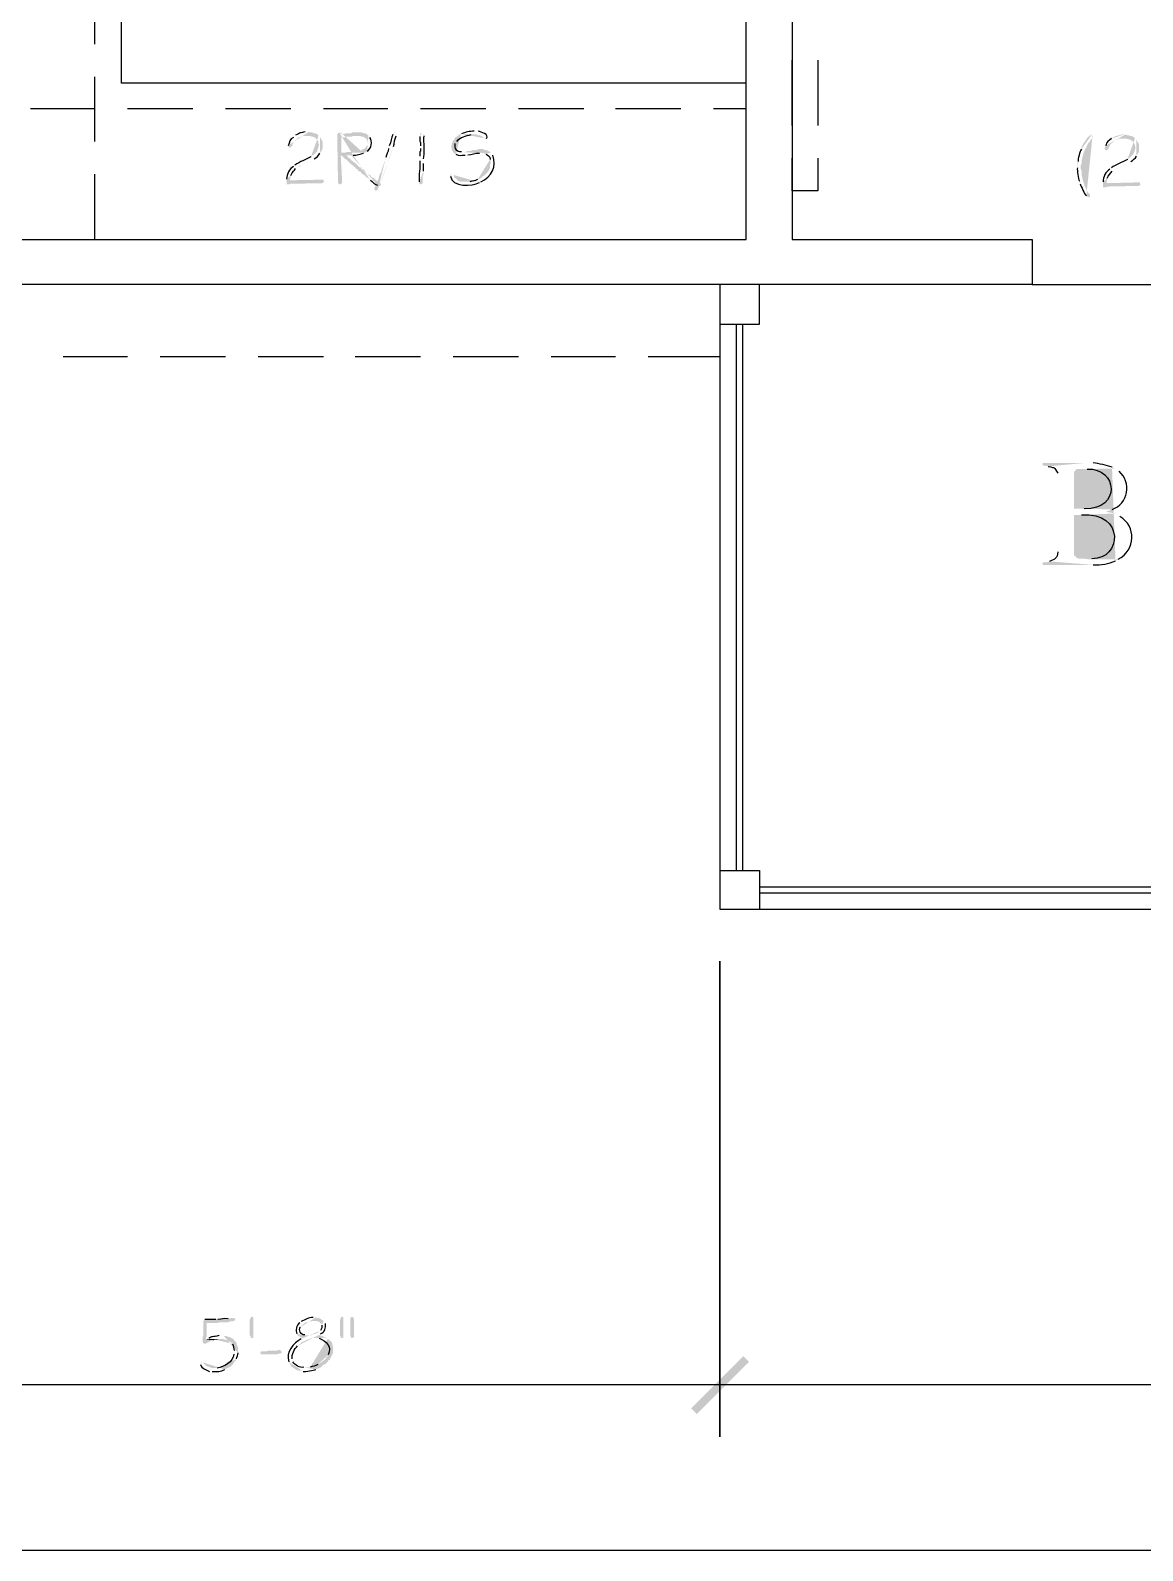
# Model space of a CAD drawing. Header units: inches. Extents: x -167 to 6071, y -6287 to -2731.
# Drawn here: x 1401.9 to 1487.4, y -6149.3 to -6032.5 of the extents above; entities that cross this region are included whole.
import ezdxf

# ---------------------------------------------------------------- set-up
doc = ezdxf.new("R2010")
doc.units = ezdxf.units.IN
doc.header["$LTSCALE"] = 96
doc.header["$MEASUREMENT"] = 0
doc.layers.add('PDF_Geometry', color=7, linetype='Continuous', true_color=0x4a4a4a)
doc.layers.add('PDF_Solid Fills', color=7, linetype='Continuous')

msp = doc.modelspace()

# ---------------------------------------------------------------- hatches: boundary and pattern name
at = {"layer": 'PDF_Solid Fills', "transparency": 33554559}
h = msp.add_hatch(color=256, dxfattribs=at)
h.paths.add_polyline_path([(1424.06, -6040.63), (1423.21, -6040.63), (1423.42, -6040.63), (1423.53, -6040.68), (1423.64, -6040.68), (1423.74, -6040.74), (1423.85, -6040.79), (1423.85, -6040.84), (1423.96, -6040.9), (1424.01, -6041), (1424.06, -6041.11), (1424.06, -6041.22), (1424.12, -6041.32), (1424.06, -6041.43), (1424.06, -6041.54), (1424.01, -6041.64), (1423.96, -6041.75), (1423.96, -6041.8), (1423.85, -6041.91), (1423.8, -6041.96), (1423.69, -6042.07), (1423.58, -6042.12), (1423.58, -6042.18), (1423.48, -6042.23)], flags=0)
h.paths.add_polyline_path([(1422.25, -6042.87), (1422.2, -6042.87), (1422.14, -6042.98)], flags=0)
h.paths.add_polyline_path([(1421.61, -6043.94), (1421.61, -6044.04), (1421.88, -6044.04), (1421.88, -6043.94), (1421.93, -6043.78), (1421.93, -6043.67)], flags=0)
h.paths.add_polyline_path([(1422.3, -6043.14), (1422.41, -6043.08), (1422.52, -6043.03), (1422.62, -6042.92), (1422.73, -6042.92), (1422.84, -6042.87), (1422.94, -6042.82), (1423, -6042.76), (1423.16, -6042.71), (1423.26, -6042.66), (1423.42, -6042.55), (1423.53, -6042.5), (1423.64, -6042.44), (1423.74, -6042.39)], flags=0)
h.paths.add_polyline_path([(1424.17, -6041.96), (1424.22, -6041.86), (1424.28, -6041.8), (1424.33, -6041.7), (1424.38, -6041.59), (1424.38, -6041.11), (1424.33, -6040.95), (1424.28, -6040.9), (1424.22, -6040.79), (1424.17, -6040.68)], flags=0)
h = msp.add_hatch(color=256, dxfattribs=at)
h.paths.add_polyline_path([(1423.21, -6040.31), (1423.05, -6040.31)], flags=0)
h.paths.add_polyline_path([(1422.3, -6040.58), (1422.25, -6040.63), (1422.14, -6040.74)], flags=0)
h.paths.add_polyline_path([(1421.72, -6041.38), (1421.77, -6041.48), (1421.88, -6041.54), (1421.93, -6041.48), (1422.04, -6041.38), (1422.04, -6041.32), (1422.09, -6041.22), (1422.14, -6041.16), (1422.14, -6041.11), (1422.2, -6041.06), (1422.3, -6040.95), (1422.41, -6040.9), (1422.46, -6040.79), (1422.57, -6040.74), (1422.62, -6040.74), (1422.84, -6040.63), (1424.06, -6040.63), (1424.01, -6040.52), (1423.9, -6040.47), (1423.8, -6040.42), (1423.69, -6040.42), (1423.58, -6040.36), (1423.48, -6040.36), (1423.32, -6040.31)], flags=0)
h = msp.add_hatch(color=256, dxfattribs=at)
h.paths.add_polyline_path([(1425.66, -6040.36), (1425.56, -6040.42), (1425.5, -6040.52), (1425.56, -6044.15), (1425.56, -6044.2), (1425.61, -6044.31), (1425.72, -6044.36), (1425.82, -6044.31), (1425.88, -6044.2), (1425.88, -6044.15), (1425.77, -6042.12), (1426.73, -6042.12)], flags=0)
h.paths.add_polyline_path([(1427.53, -6041.96), (1427.58, -6041.91), (1425.82, -6041.91), (1425.82, -6040.74), (1426.09, -6040.74), (1426.25, -6040.68), (1426.62, -6040.68), (1426.73, -6040.63), (1427.1, -6040.63), (1427.9, -6040.58), (1427.8, -6040.52), (1425.77, -6040.47), (1425.77, -6040.36)], flags=0)
for points in [[(1427.1, -6040.36), (1426.68, -6040.36), (1426.57, -6040.42), (1426.2, -6040.42), (1426.04, -6040.47), (1425.77, -6040.47), (1427.8, -6040.52), (1427.74, -6040.47), (1427.64, -6040.42), (1427.53, -6040.42), (1427.37, -6040.36), (1427.26, -6040.36)], [(1436.54, -6041.64), (1436.38, -6041.64), (1436.22, -6041.7), (1435.96, -6041.7), (1435.85, -6041.75), (1435.74, -6041.75), (1435.64, -6041.8), (1435.48, -6041.8), (1435.37, -6041.86), (1435.05, -6041.86), (1437.24, -6041.86), (1437.13, -6041.8), (1437.02, -6041.75), (1436.92, -6041.7), (1436.81, -6041.7), (1436.7, -6041.64)], [(1424.33, -6043.99), (1421.88, -6044.04), (1421.61, -6044.04), (1421.61, -6044.36), (1421.82, -6044.36), (1421.88, -6044.31), (1424.28, -6044.26), (1424.33, -6044.26), (1424.44, -6044.2), (1424.49, -6044.15), (1424.44, -6044.04), (1424.44, -6043.99)], [(1487.05, -6044.2), (1484.6, -6044.26), (1484.33, -6044.26), (1484.33, -6044.58), (1484.54, -6044.58), (1484.6, -6044.52), (1487, -6044.47), (1487.05, -6044.47), (1487.16, -6044.42), (1487.21, -6044.36), (1487.16, -6044.26), (1487.16, -6044.2)]]:
    msp.add_hatch(color=256, dxfattribs=at).paths.add_polyline_path(points)
h = msp.add_hatch(color=256, dxfattribs=at)
h.paths.add_polyline_path([(1427.9, -6040.58), (1427.1, -6040.63), (1427.21, -6040.63), (1427.37, -6040.68), (1427.48, -6040.68), (1427.58, -6040.74), (1427.64, -6040.79), (1427.74, -6040.84), (1427.85, -6041.06), (1427.85, -6041.27), (1427.8, -6041.38), (1427.74, -6041.43), (1427.69, -6041.54), (1427.64, -6041.59), (1427.53, -6041.64), (1427.37, -6041.7), (1427.37, -6041.75), (1427.21, -6041.75), (1427.1, -6041.8), (1426.89, -6041.8), (1426.78, -6041.86), (1426.25, -6041.86), (1426.14, -6041.91), (1425.82, -6041.91), (1427.69, -6041.91), (1427.69, -6041.86), (1427.8, -6041.8)], flags=0)
h.paths.add_polyline_path([(1428.01, -6040.74), (1427.96, -6040.63)], flags=0)
h = msp.add_hatch(color=256, dxfattribs=at)
h.paths.add_polyline_path([(1429.93, -6040.36), (1429.88, -6040.36), (1429.82, -6040.42), (1429.77, -6040.52)], flags=0)
h.paths.add_polyline_path([(1429.5, -6041.38), (1429.5, -6041.48), (1429.45, -6041.59)], flags=0)
h.paths.add_polyline_path([(1429.24, -6042.28), (1429.24, -6042.39), (1429.08, -6042.71), (1429.08, -6042.82), (1429.02, -6042.92), (1428.97, -6043.08), (1428.92, -6043.19), (1428.92, -6043.3), (1428.86, -6043.4), (1428.76, -6043.62), (1428.7, -6043.72), (1428.7, -6043.83), (1428.65, -6043.99), (1428.54, -6044.15), (1428.49, -6044.31), (1428.44, -6044.47), (1428.38, -6044.58), (1428.38, -6044.68), (1428.33, -6044.68), (1428.38, -6044.79), (1428.49, -6044.84), (1428.54, -6044.79), (1428.6, -6044.79), (1428.6, -6044.68), (1428.65, -6044.63)], flags=0)
h.paths.add_polyline_path([(1428.65, -6044.63, 0.021366), (1429.4, -6042.66)], flags=0)
h.paths.add_polyline_path([(1429.82, -6041.43, 0.041027), (1429.4, -6042.66)], flags=0)
h.paths.add_polyline_path([(1430.04, -6040.63), (1430.04, -6040.52), (1429.98, -6040.42)], flags=0)
h = msp.add_hatch(color=256, dxfattribs=at)
h.paths.add_polyline_path([(1432.01, -6040.36), (1431.9, -6040.42), (1431.85, -6040.58), (1431.85, -6040.68)], flags=0)
h.paths.add_polyline_path([(1431.9, -6041.38), (1431.9, -6041.59)], flags=0)
h.paths.add_polyline_path([(1431.85, -6042.18), (1431.85, -6042.55)], flags=0)
h.paths.add_polyline_path([(1431.8, -6044.15), (1431.8, -6044.31), (1431.9, -6044.36), (1432.01, -6044.31), (1432.06, -6044.26), (1432.06, -6043.72), (1432.12, -6043.62), (1432.12, -6043.35)], flags=0)
h.paths.add_polyline_path([(1432.12, -6042.76), (1432.12, -6042.39)], flags=0)
h.paths.add_polyline_path([(1432.17, -6040.63), (1432.17, -6040.52), (1432.12, -6040.42)], flags=0)
h = msp.add_hatch(color=256, dxfattribs=at)
h.paths.add_polyline_path([(1435, -6040.47), (1434.89, -6040.52), (1434.78, -6040.63), (1434.68, -6040.68), (1434.57, -6040.74), (1434.46, -6040.95), (1434.36, -6041), (1434.36, -6041.11), (1434.3, -6041.22), (1434.3, -6041.32), (1434.25, -6041.43), (1434.3, -6041.54), (1434.3, -6041.7), (1434.36, -6041.8), (1434.41, -6041.86), (1434.46, -6041.96), (1434.52, -6041.96), (1434.62, -6042.02)], flags=0)
h.paths.add_polyline_path([(1435.32, -6042.12), (1435.42, -6042.12), (1435.53, -6042.07)], flags=0)
h.paths.add_polyline_path([(1436.44, -6041.96), (1436.54, -6041.91), (1437.29, -6041.91), (1437.24, -6041.86), (1435.05, -6041.86)], flags=0)
h.paths.add_polyline_path([(1434.57, -6041.22), (1434.62, -6041.11), (1434.68, -6041.06)], flags=0)
h.paths.add_polyline_path([(1435.8, -6040.52), (1436.06, -6040.52)], flags=0)
h = msp.add_hatch(color=256, dxfattribs=at)
h.paths.add_polyline_path([(1436.06, -6040.26), (1436.01, -6040.26)], flags=0)
h.paths.add_polyline_path([(1435.05, -6040.47), (1435, -6040.47), (1436.06, -6040.52), (1436.22, -6040.52), (1436.33, -6040.58), (1436.44, -6040.58), (1436.54, -6040.63), (1436.65, -6040.68), (1436.76, -6040.79), (1436.81, -6040.79), (1436.81, -6040.84), (1436.92, -6040.9), (1436.97, -6040.84)], flags=0)
h.paths.add_polyline_path([(1436.33, -6040.26), (1436.17, -6040.26)], flags=0)
h = msp.add_hatch(color=256, dxfattribs=at)
h.paths.add_polyline_path([(1483.48, -6040.52), (1483.42, -6040.52), (1483.37, -6040.58), (1483.26, -6040.63), (1483.16, -6040.74), (1483.1, -6040.79), (1483.05, -6040.9), (1483, -6040.95), (1482.94, -6041.06), (1482.84, -6041.16), (1482.78, -6041.32), (1482.73, -6041.38), (1482.68, -6041.48), (1482.68, -6041.64)], flags=0)
h.paths.add_polyline_path([(1482.41, -6042.6), (1482.36, -6042.71), (1482.36, -6043.08)], flags=0)
h.paths.add_polyline_path([(1482.52, -6044.1), (1482.52, -6044.2), (1482.57, -6044.31)], flags=0)
h.paths.add_polyline_path([(1483.05, -6045.22), (1483.16, -6045.32), (1483.32, -6045.32), (1483.32, -6045.16), (1483.26, -6045.06), (1483.16, -6044.95), (1483.1, -6044.84), (1483.05, -6044.79), (1483, -6044.63), (1482.89, -6044.42), (1482.89, -6044.31), (1482.84, -6044.2), (1482.78, -6044.1), (1482.78, -6043.99), (1482.73, -6043.88), (1482.73, -6043.78), (1482.68, -6043.67), (1482.68, -6043.3), (1482.62, -6043.19), (1482.62, -6042.87), (1482.68, -6042.76), (1482.68, -6042.5), (1482.73, -6042.39), (1482.73, -6042.28), (1482.78, -6042.18), (1482.78, -6042.02), (1482.84, -6042.02), (1482.84, -6041.91), (1482.89, -6041.8), (1482.94, -6041.7), (1483.05, -6041.48), (1483.1, -6041.38), (1483.21, -6041.16), (1483.32, -6041.06), (1483.37, -6040.95), (1483.48, -6040.84), (1483.53, -6040.74), (1483.58, -6040.63), (1483.53, -6040.58)], flags=0)
h = msp.add_hatch(color=256, dxfattribs=at)
h.paths.add_polyline_path([(1486.78, -6040.84), (1485.93, -6040.84), (1486.14, -6040.84), (1486.25, -6040.9), (1486.36, -6040.9), (1486.57, -6041), (1486.57, -6041.06), (1486.68, -6041.11), (1486.78, -6041.32), (1486.78, -6041.43), (1486.84, -6041.54), (1486.78, -6041.64), (1486.78, -6041.75), (1486.68, -6041.96), (1486.68, -6042.02), (1486.57, -6042.12), (1486.41, -6042.28), (1486.3, -6042.34), (1486.3, -6042.39), (1486.2, -6042.44)], flags=0)
h.paths.add_polyline_path([(1484.97, -6043.08), (1484.92, -6043.08), (1484.86, -6043.19)], flags=0)
h.paths.add_polyline_path([(1484.33, -6044.15), (1484.33, -6044.26), (1484.6, -6044.26), (1484.6, -6044.15), (1484.65, -6043.99), (1484.65, -6043.88)], flags=0)
h.paths.add_polyline_path([(1485.02, -6043.35), (1485.24, -6043.24), (1485.34, -6043.14), (1485.45, -6043.14), (1485.56, -6043.08), (1485.66, -6043.03), (1485.72, -6042.98), (1485.88, -6042.92), (1485.98, -6042.87), (1486.14, -6042.76), (1486.25, -6042.71), (1486.36, -6042.66), (1486.46, -6042.6)], flags=0)
h.paths.add_polyline_path([(1486.89, -6042.18), (1486.94, -6042.07), (1487, -6042.02), (1487.05, -6041.91), (1487.1, -6041.8), (1487.1, -6041.32), (1487.05, -6041.16), (1487, -6041.11), (1486.89, -6040.9)], flags=0)
h = msp.add_hatch(color=256, dxfattribs=at)
h.paths.add_polyline_path([(1485.93, -6040.52), (1485.77, -6040.52), (1485.61, -6040.58), (1485.5, -6040.58), (1485.4, -6040.63), (1485.29, -6040.63), (1485.24, -6040.68), (1485.02, -6040.79), (1484.97, -6040.84)], flags=0)
h.paths.add_polyline_path([(1484.54, -6041.38), (1484.44, -6041.59), (1484.49, -6041.7), (1484.6, -6041.75), (1484.65, -6041.7), (1484.76, -6041.59), (1484.76, -6041.54), (1484.81, -6041.43), (1484.86, -6041.38), (1484.86, -6041.32), (1484.92, -6041.27), (1485.02, -6041.16), (1485.13, -6041.11), (1485.18, -6041), (1485.29, -6040.95), (1485.34, -6040.95), (1485.45, -6040.9), (1485.56, -6040.84), (1486.78, -6040.84), (1486.73, -6040.74), (1486.62, -6040.68), (1486.52, -6040.63), (1486.41, -6040.63), (1486.3, -6040.58), (1486.2, -6040.58), (1486.04, -6040.52)], flags=0)
h = msp.add_hatch(color=256, dxfattribs=at)
h.paths.add_polyline_path([(1437.29, -6041.91), (1436.54, -6041.91), (1436.7, -6041.96), (1436.81, -6041.96), (1436.92, -6042.02)], flags=0)
h.paths.add_polyline_path([(1437.24, -6042.44), (1437.29, -6042.55), (1437.29, -6042.76), (1437.24, -6042.87), (1437.24, -6043.08), (1437.08, -6043.4), (1436.97, -6043.51), (1436.92, -6043.56), (1436.81, -6043.67), (1436.7, -6043.72), (1436.65, -6043.78), (1436.6, -6043.83), (1436.28, -6043.99)], flags=0)
h.paths.add_polyline_path([(1435.69, -6044.15), (1435.32, -6044.15), (1436.54, -6044.15)], flags=0)
h.paths.add_polyline_path([(1437.45, -6042.12), (1437.34, -6042.02)], flags=0)
h = msp.add_hatch(color=256, dxfattribs=at)
h.paths.add_polyline_path([(1426.73, -6042.12), (1425.77, -6042.12), (1425.88, -6042.18), (1425.98, -6042.28), (1426.09, -6042.39), (1426.2, -6042.44), (1426.3, -6042.55), (1426.41, -6042.66), (1426.57, -6042.82), (1426.68, -6042.87), (1426.78, -6042.98), (1426.84, -6043.03), (1426.94, -6043.14), (1427.05, -6043.19), (1427.1, -6043.3), (1427.21, -6043.35), (1427.32, -6043.4), (1427.37, -6043.51), (1427.48, -6043.56), (1427.53, -6043.62), (1427.64, -6043.67), (1427.69, -6043.78), (1427.8, -6043.83), (1427.9, -6043.88), (1428.06, -6044.04)], flags=0)
h.paths.add_polyline_path([(1428.6, -6044.42), (1428.65, -6044.47), (1428.81, -6044.47), (1428.86, -6044.36), (1428.81, -6044.26), (1428.7, -6044.2), (1428.6, -6044.1), (1428.49, -6044.04), (1428.38, -6043.94), (1428.33, -6043.88), (1428.22, -6043.83), (1428.12, -6043.78), (1428.06, -6043.67), (1427.85, -6043.56), (1427.74, -6043.46), (1427.64, -6043.4), (1427.58, -6043.3), (1427.37, -6043.19), (1427.32, -6043.08), (1427.21, -6043.03), (1427.16, -6042.98), (1427.05, -6042.87), (1427, -6042.82), (1426.89, -6042.71), (1426.78, -6042.66), (1426.68, -6042.55), (1426.57, -6042.5), (1426.52, -6042.39), (1426.41, -6042.34), (1426.3, -6042.23), (1426.2, -6042.12), (1426.57, -6042.12)], flags=0)
h = msp.add_hatch(color=256, dxfattribs=at)
h.paths.add_polyline_path([(1434.3, -6043.56), (1434.2, -6043.62), (1434.2, -6043.72)], flags=0)
h.paths.add_polyline_path([(1436.44, -6044.2), (1436.54, -6044.15), (1435, -6044.15), (1434.89, -6044.1), (1434.84, -6044.1), (1434.73, -6044.04), (1434.68, -6043.94), (1434.57, -6043.88), (1434.46, -6043.78), (1434.46, -6043.67), (1434.41, -6043.62)], flags=0)
h = msp.add_hatch(color=256, dxfattribs=at)
h.paths.add_polyline_path([(1483, -6065.75), (1479.69, -6065.75), (1479.69, -6065.96), (1479.85, -6065.96), (1480.12, -6066.02)], flags=0)
h.paths.add_polyline_path([(1480.86, -6066.55), (1480.86, -6072.58)], flags=0)
h.paths.add_polyline_path([(1480.22, -6073.32), (1480.01, -6073.38), (1479.69, -6073.38), (1479.69, -6073.59), (1483.58, -6073.59)], flags=0)
h.paths.add_polyline_path([(1485.29, -6073.27), (1485.5, -6073.16), (1483.21, -6073.16), (1482.89, -6073.11), (1482.46, -6073.11), (1482.25, -6073), (1482.09, -6072.84), (1482.09, -6069.75), (1482.62, -6069.75), (1485.24, -6069.64), (1485.02, -6069.59), (1484.76, -6069.54), (1484.54, -6069.48), (1484.76, -6069.43), (1485.02, -6069.32), (1482.09, -6069.27), (1482.09, -6066.6), (1482.14, -6066.39), (1482.3, -6066.23), (1482.78, -6066.23), (1485.24, -6066.18), (1485.02, -6066.07)], flags=0)
h.paths.add_polyline_path([(1483.58, -6065.75), (1483.32, -6065.75)], flags=0)
h = msp.add_hatch(color=256, dxfattribs=at)
h.paths.add_polyline_path([(1485.24, -6066.18), (1482.78, -6066.23), (1483.1, -6066.23)], flags=0)
h.paths.add_polyline_path([(1482.89, -6069.27), (1482.09, -6069.27), (1485.02, -6069.32)], flags=0)
h.paths.add_polyline_path([(1485.56, -6066.39), (1485.4, -6066.28)], flags=0)
h = msp.add_hatch(color=256, dxfattribs=at)
h.paths.add_polyline_path([(1485.24, -6069.64), (1482.62, -6069.75), (1482.68, -6069.75)], flags=0)
h.paths.add_polyline_path([(1483.48, -6073.11), (1483.21, -6073.16), (1485.5, -6073.16)], flags=0)
h.paths.add_polyline_path([(1485.61, -6069.86), (1485.45, -6069.75)], flags=0)
at = {"layer": 'PDF_Solid Fills', "true_color": 0x4a4a4a, "transparency": 33554559}
h = msp.add_hatch(color=251, dxfattribs=at)
h.paths.add_polyline_path([(1417.5, -6131.46), (1417.34, -6131.46), (1417.13, -6131.51)], flags=0)
h.paths.add_polyline_path([(1416.33, -6131.56), (1416.17, -6131.56)], flags=0)
h.paths.add_polyline_path([(1415.32, -6131.56), (1415.26, -6131.62), (1415.21, -6131.72), (1415.21, -6132.79), (1415.16, -6132.9), (1415.16, -6133.27), (1415.21, -6133.38), (1415.32, -6133.43), (1415.37, -6133.43), (1415.48, -6133.38), (1415.58, -6133.32), (1415.69, -6133.27), (1415.8, -6133.22), (1415.9, -6133.16), (1416.01, -6133.16), (1415.42, -6133.11), (1415.42, -6132.95), (1415.48, -6132.84), (1415.48, -6131.83), (1416.28, -6131.83), (1416.49, -6131.78), (1417.13, -6131.78), (1417.24, -6131.72), (1417.45, -6131.72), (1417.5, -6131.67), (1417.56, -6131.67), (1417.61, -6131.62), (1417.66, -6131.62), (1417.66, -6131.56), (1417.61, -6131.51), (1417.61, -6131.46)], flags=0)
for points in [[(1419.05, -6131.62), (1419.05, -6132.95), (1418.94, -6133), (1418.84, -6132.95), (1418.84, -6132.84), (1418.78, -6132.79), (1418.78, -6131.62), (1418.84, -6131.46), (1418.84, -6131.4), (1418.94, -6131.35), (1419.05, -6131.4)], [(1425.88, -6131.35), (1425.77, -6131.4), (1425.77, -6131.46), (1425.72, -6131.62), (1425.72, -6132.79), (1425.77, -6132.84), (1425.77, -6132.95), (1425.88, -6133), (1425.98, -6132.95), (1425.98, -6131.4)], [(1426.62, -6131.35), (1426.57, -6131.4), (1426.52, -6131.46), (1426.52, -6132.84), (1426.57, -6132.95), (1426.62, -6133), (1426.73, -6132.95), (1426.78, -6132.9), (1426.78, -6131.51), (1426.73, -6131.4)], [(1415.53, -6133.06), (1415.42, -6133.11), (1416.01, -6133.16), (1416.12, -6133.11), (1416.28, -6133.11), (1416.38, -6133.06), (1416.54, -6133.06)], [(1421.08, -6133.91), (1420.97, -6133.91), (1420.86, -6133.96), (1420.17, -6133.96), (1420.06, -6134.02), (1419.64, -6134.02), (1419.58, -6134.12), (1419.64, -6134.23), (1420.92, -6134.23), (1420.97, -6134.18), (1421.13, -6134.18), (1421.24, -6134.12), (1421.24, -6134.07), (1421.18, -6133.96)]]:
    msp.add_hatch(color=251, dxfattribs=at).paths.add_polyline_path(points)
h = msp.add_hatch(color=251, dxfattribs=at)
h.paths.add_polyline_path([(1424.44, -6131.67), (1423.69, -6131.67), (1423.85, -6131.67), (1423.96, -6131.72), (1424.06, -6131.72), (1424.17, -6131.78), (1424.17, -6131.83), (1424.28, -6131.88), (1424.33, -6131.99)], flags=0)
h.paths.add_polyline_path([(1424.22, -6132.42), (1424.12, -6132.47), (1424.01, -6132.58), (1423.9, -6132.63), (1423.8, -6132.68), (1423.69, -6132.68), (1423.48, -6132.79), (1422.46, -6132.79), (1422.52, -6132.84), (1422.73, -6132.95), (1422.89, -6133), (1422.84, -6133), (1422.73, -6133.06)], flags=0)
h.paths.add_polyline_path([(1421.77, -6134.82), (1421.82, -6134.92), (1421.88, -6134.98), (1421.98, -6135.19), (1422.09, -6135.24), (1422.14, -6135.3), (1422.25, -6135.35), (1422.3, -6135.4), (1422.41, -6135.46), (1422.52, -6135.46), (1422.68, -6135.51), (1422.78, -6135.51), (1422.89, -6135.56)], flags=0)
h.paths.add_polyline_path([(1423.85, -6135.4), (1423.96, -6135.35), (1424.01, -6135.35), (1424.12, -6135.3), (1423.05, -6135.24), (1422.94, -6135.24)], flags=0)
h.paths.add_polyline_path([(1422.09, -6134.82), (1422.04, -6134.71), (1422.04, -6134.6)], flags=0)
h.paths.add_polyline_path([(1422.46, -6133.59), (1422.57, -6133.48), (1422.68, -6133.43), (1422.68, -6133.38), (1422.78, -6133.32), (1422.89, -6133.27), (1423, -6133.22), (1423.1, -6133.16), (1423.21, -6133.11), (1423.26, -6133.11), (1423.37, -6133.06), (1423.53, -6133), (1423.74, -6133), (1423.9, -6132.95), (1424.7, -6132.95), (1424.6, -6132.9), (1424.49, -6132.9), (1424.38, -6132.84), (1424.22, -6132.79), (1424.12, -6132.79), (1424.22, -6132.68)], flags=0)
h.paths.add_polyline_path([(1424.6, -6131.88), (1424.54, -6131.78)], flags=0)
h = msp.add_hatch(color=251, dxfattribs=at)
h.paths.add_polyline_path([(1423.74, -6131.4), (1423.64, -6131.4)], flags=0)
h.paths.add_polyline_path([(1422.73, -6131.72), (1422.68, -6131.72), (1422.62, -6131.83)], flags=0)
h.paths.add_polyline_path([(1422.41, -6132.68), (1422.46, -6132.79), (1423.21, -6132.79), (1423.1, -6132.79), (1423, -6132.74)], flags=0)
h.paths.add_polyline_path([(1422.68, -6132.15), (1422.73, -6132.04), (1422.84, -6131.99), (1423, -6131.83), (1423.1, -6131.78), (1423.21, -6131.78), (1423.32, -6131.72), (1423.48, -6131.72), (1423.58, -6131.67), (1424.44, -6131.67), (1424.38, -6131.62), (1424.28, -6131.56), (1424.22, -6131.51), (1424.12, -6131.46), (1423.96, -6131.46), (1423.85, -6131.4)], flags=0)
h = msp.add_hatch(color=251, dxfattribs=at)
h.paths.add_polyline_path([(1416.6, -6132.79), (1416.44, -6132.79)], flags=0)
h.paths.add_polyline_path([(1415.64, -6133), (1415.53, -6133.06), (1416.7, -6133.06), (1416.81, -6133.11), (1416.92, -6133.11), (1417.02, -6133.16), (1417.13, -6133.22), (1417.24, -6133.27), (1417.29, -6133.32), (1417.34, -6133.32), (1417.45, -6133.43)], flags=0)
h.paths.add_polyline_path([(1417.61, -6133.96), (1417.61, -6134.02), (1417.56, -6134.12), (1417.56, -6134.23)], flags=0)
h.paths.add_polyline_path([(1416.28, -6135.3), (1416.06, -6135.3), (1417.08, -6135.3), (1417.18, -6135.24), (1417.29, -6135.19), (1417.5, -6134.98), (1417.56, -6134.87), (1417.66, -6134.76), (1417.72, -6134.71), (1417.77, -6134.6)], flags=0)
h.paths.add_polyline_path([(1417.88, -6134.12), (1417.88, -6133.7), (1417.77, -6133.48), (1417.77, -6133.38), (1417.72, -6133.27), (1417.61, -6133.22), (1417.56, -6133.11), (1417.5, -6133.06), (1417.29, -6132.95), (1417.24, -6132.9), (1417.13, -6132.9), (1416.97, -6132.84), (1416.86, -6132.84), (1416.76, -6132.79)], flags=0)
h = msp.add_hatch(color=251, dxfattribs=at)
h.paths.add_polyline_path([(1424.7, -6132.95), (1423.9, -6132.95), (1424.01, -6133), (1424.12, -6133)], flags=0)
h.paths.add_polyline_path([(1424.81, -6134.28), (1424.76, -6134.39), (1424.65, -6134.5), (1424.6, -6134.6), (1424.49, -6134.71), (1424.38, -6134.76), (1424.28, -6134.87), (1424.22, -6134.87), (1424.12, -6134.98), (1424.01, -6135.03)], flags=0)
h.paths.add_polyline_path([(1423.42, -6135.24), (1423.05, -6135.24), (1424.12, -6135.3), (1424.22, -6135.24), (1424.33, -6135.19), (1424.38, -6135.08), (1424.49, -6135.03), (1424.6, -6134.98), (1424.76, -6134.82), (1424.81, -6134.71), (1424.92, -6134.66), (1424.97, -6134.55), (1425.02, -6134.44), (1425.08, -6134.34), (1425.13, -6134.23), (1425.18, -6134.07), (1425.18, -6133.64), (1425.13, -6133.54), (1425.13, -6133.43), (1425.08, -6133.32), (1424.97, -6133.22), (1424.92, -6133.16), (1424.86, -6133.11), (1424.76, -6133.06)], flags=0)
h = msp.add_hatch(color=251, dxfattribs=at)
h.paths.add_polyline_path([(1415.1, -6134.87), (1415.05, -6134.87), (1415, -6134.98), (1415, -6135.03)], flags=0)
h.paths.add_polyline_path([(1415.69, -6135.56), (1415.9, -6135.56)], flags=0)
h.paths.add_polyline_path([(1416.86, -6135.4), (1416.97, -6135.35), (1417.08, -6135.3), (1415.85, -6135.3), (1415.74, -6135.24), (1415.64, -6135.19), (1415.58, -6135.19), (1415.48, -6135.14), (1415.37, -6135.08), (1415.32, -6134.98), (1415.26, -6134.98), (1415.21, -6134.87)], flags=0)

# ---------------------------------------------------------------- linework, layer by layer
at = {"layer": 'PDF_Geometry', "color": 7}
for points in [[(1474.89, -5876.1), (1460.44, -5876.1), (1460.44, -5990.82), (1456.92, -5990.82), (1456.92, -5961.11), (1396.92, -5961.11), (1396.92, -6048.58), (1456.92, -6048.58), (1456.92, -6018.82), (1460.44, -6018.82), (1460.44, -6048.58), (1478.89, -6048.58), (1478.89, -6052.04), (1386.89, -6052.04), (1386.89, -5997.59), (1373.66, -5997.59), (1373.66, -5994.07)], [(1478.89, -6052.04), (1538.89, -6052.04), (1538.89, -6048.58), (1620.92, -6048.58), (1620.92, -5902.28)], [(1454.89, -6052.04), (1454.89, -6100.04), (1562.89, -6100.04), (1562.89, -6052.04)]]:
    msp.add_lwpolyline(points, dxfattribs=at)
at = {"layer": 'PDF_Geometry'}
for points in [[(1456.92, -6036.58), (1408.92, -6036.58), (1408.92, -5973.11), (1456.92, -5973.11)], [(1406.89, -6033.59), (1406.89, -6028.58)], [(1460.44, -6039.83), (1460.44, -6034.82)], [(1462.41, -6034.82), (1462.41, -6039.83)], [(1406.89, -6041.06), (1406.89, -6036.1)], [(1406.89, -6038.55), (1401.93, -6038.55)], [(1414.41, -6038.55), (1409.4, -6038.55)], [(1421.93, -6038.55), (1416.92, -6038.55)], [(1429.4, -6038.55), (1424.44, -6038.55)], [(1436.92, -6038.55), (1431.9, -6038.55)], [(1444.44, -6038.55), (1439.42, -6038.55)], [(1451.9, -6038.55), (1446.89, -6038.55)], [(1456.92, -6038.55), (1454.41, -6038.55)], [(1462.41, -6042.34), (1462.41, -6044.84), (1460.44, -6044.84), (1460.44, -6042.34)], [(1406.89, -6048.58), (1406.89, -6043.56)], [(1454.89, -6055.08), (1457.93, -6055.08), (1457.93, -6052.04)], [(1456.17, -6097.06), (1456.17, -6055.08)], [(1456.65, -6097.06), (1456.65, -6055.08)], [(1409.4, -6057.59), (1404.44, -6057.59)], [(1416.92, -6057.59), (1411.9, -6057.59)], [(1424.44, -6057.59), (1419.42, -6057.59)], [(1431.9, -6057.59), (1426.89, -6057.59)], [(1439.42, -6057.59), (1434.41, -6057.59)], [(1446.89, -6057.59), (1441.93, -6057.59)], [(1454.89, -6057.59), (1449.4, -6057.59)], [(1454.89, -6097.06), (1457.93, -6097.06), (1457.93, -6100.04)], [(1559.9, -6098.34), (1457.93, -6098.34)], [(1559.9, -6098.82), (1457.93, -6098.82)], [(1624.44, -6136.58), (1562.89, -6136.58), (1454.89, -6136.58), (1386.89, -6136.58)], [(1690.41, -6149.32), (1624.44, -6149.32), (1386.89, -6149.32), (1324.44, -6149.32), (1086.94, -6149.32), (1024.44, -6149.32), (559.42, -6149.32), (496.92, -6149.32), (259.42, -6149.32), (196.92, -6149.32), (-40.58, -6149.32), (-106.6, -6149.32), (-102.6, -6149.32)]]:
    msp.add_lwpolyline(points, dxfattribs=at)
msp.add_lwpolyline([(1454.89, -6140.58), (1454.89, -6104.04)], close=True, dxfattribs=at)
at = {"layer": 'PDF_Geometry', "color": 7}
for points in [[(1422.14, -6040.74), (1421.84, -6040.84), (1421.86, -6041.15), (1421.72, -6041.38)], [(1423.05, -6040.31), (1422.66, -6040.42), (1422.67, -6040.36), (1422.3, -6040.58)], [(1427.8, -6041.8), (1428.13, -6041.62), (1428.23, -6041.05), (1428.01, -6040.74)], [(1429.77, -6040.52), (1429.67, -6040.8), (1429.65, -6041.06), (1429.5, -6041.38)], [(1429.82, -6041.43), (1429.88, -6041.29), (1429.93, -6040.74), (1430.04, -6040.63)], [(1431.85, -6040.68), (1431.81, -6041.24), (1431.93, -6040.98), (1431.9, -6041.38)], [(1432.12, -6042.39), (1432.23, -6042.07), (1432.14, -6041.04), (1432.17, -6040.63)], [(1434.68, -6041.06), (1435, -6040.67), (1435.36, -6040.64), (1435.8, -6040.52)], [(1436.01, -6040.26), (1435.68, -6040.27), (1435.35, -6040.33), (1435.05, -6040.47)], [(1436.97, -6040.84), (1437.22, -6040.49), (1436.54, -6040.33), (1436.33, -6040.26)], [(1423.74, -6042.39), (1423.9, -6042.27), (1424.1, -6042.16), (1424.17, -6041.96)], [(1426.73, -6042.12), (1427.01, -6042.12), (1427.26, -6041.98), (1427.53, -6041.96)], [(1429.45, -6041.59), (1429.39, -6041.9), (1429.31, -6042), (1429.24, -6042.28)], [(1431.9, -6041.59), (1431.92, -6041.93), (1431.82, -6041.66), (1431.85, -6042.18)], [(1435.05, -6041.86), (1434.61, -6041.87), (1434.54, -6041.58), (1434.57, -6041.22)], [(1434.62, -6042.02), (1434.91, -6042.19), (1434.97, -6042.1), (1435.32, -6042.12)], [(1435.53, -6042.07), (1435.84, -6042.07), (1436.12, -6041.92), (1436.44, -6041.96)], [(1436.92, -6042.02), (1437, -6042.12), (1437.27, -6042.16), (1437.24, -6042.44)], [(1422.14, -6042.98), (1421.83, -6043.12), (1421.61, -6043.61), (1421.61, -6043.94)], [(1421.93, -6043.67), (1422.06, -6043.34), (1422.21, -6043.31), (1422.3, -6043.14)], [(1423.48, -6042.23), (1423.08, -6042.45), (1422.63, -6042.6), (1422.25, -6042.87)], [(1431.85, -6042.55), (1431.88, -6043.17), (1431.76, -6043.52), (1431.8, -6044.15)], [(1432.12, -6043.35), (1432.12, -6043.15), (1432.12, -6042.96), (1432.12, -6042.76)], [(1436.54, -6044.15), (1437.35, -6043.82), (1437.79, -6042.94), (1437.45, -6042.12)], [(1428.06, -6044.04), (1428.18, -6044.15), (1428.45, -6044.36), (1428.6, -6044.42)], [(1434.2, -6043.72), (1434.31, -6044.59), (1435.87, -6044.53), (1436.44, -6044.2)], [(1436.28, -6043.99), (1436.09, -6044.08), (1435.88, -6044.07), (1435.69, -6044.15)]]:
    msp.add_open_spline(points, degree=3, dxfattribs=at)
at = {"layer": 'PDF_Geometry'}
for points in [[(1484.97, -6040.84), (1484.78, -6041.04), (1484.6, -6041.03), (1484.54, -6041.38)], [(1482.68, -6041.64), (1482.56, -6041.82), (1482.38, -6042.4), (1482.41, -6042.6)], [(1482.36, -6043.08), (1482.34, -6043.3), (1482.41, -6043.92), (1482.52, -6044.1)], [(1484.86, -6043.19), (1484.55, -6043.34), (1484.33, -6043.82), (1484.33, -6044.15)], [(1486.2, -6042.44), (1485.8, -6042.67), (1485.35, -6042.82), (1484.97, -6043.08)], [(1486.46, -6042.6), (1486.62, -6042.48), (1486.82, -6042.38), (1486.89, -6042.18)], [(1482.57, -6044.31), (1482.66, -6044.5), (1482.88, -6045.09), (1483.05, -6045.22)], [(1484.65, -6043.88), (1484.74, -6043.62), (1484.9, -6043.53), (1485.02, -6043.35)], [(1480.12, -6066.02), (1480.73, -6066.18), (1480.49, -6066.01), (1480.86, -6066.55)], [(1483.1, -6066.23), (1485.45, -6066.11), (1485.75, -6069.36), (1482.89, -6069.27)], [(1485.02, -6066.07), (1484.6, -6065.93), (1484.02, -6065.82), (1483.58, -6065.75)], [(1485.02, -6069.32), (1486.26, -6068.94), (1486.55, -6067.21), (1485.56, -6066.39)], [(1482.68, -6069.75), (1486.07, -6069.52), (1485.75, -6073.19), (1483.48, -6073.11)], [(1485.5, -6073.16), (1486.84, -6072.45), (1486.92, -6070.62), (1485.61, -6069.86)], [(1480.86, -6072.58), (1480.81, -6073.12), (1480.67, -6073.12), (1480.22, -6073.32)], [(1483.58, -6073.59), (1484.17, -6073.58), (1484.76, -6073.53), (1485.29, -6073.27)], [(1416.17, -6131.56), (1415.89, -6131.56), (1415.6, -6131.56), (1415.32, -6131.56)], [(1417.13, -6131.51), (1416.69, -6131.49), (1416.72, -6131.51), (1416.33, -6131.56)], [(1422.62, -6131.83), (1422.35, -6132.02), (1422.28, -6132.4), (1422.41, -6132.68)], [(1423.64, -6131.4), (1423.31, -6131.39), (1423.02, -6131.58), (1422.73, -6131.72)], [(1424.22, -6132.68), (1424.53, -6132.55), (1424.63, -6132.19), (1424.6, -6131.88)], [(1424.33, -6131.99), (1424.32, -6132.29), (1424.37, -6132.11), (1424.22, -6132.42)], [(1416.44, -6132.79), (1416.18, -6132.9), (1415.88, -6132.83), (1415.64, -6133)], [(1422.73, -6133.06), (1422.12, -6133.38), (1421.55, -6134.09), (1421.77, -6134.82)], [(1423, -6132.74), (1422.69, -6132.78), (1422.51, -6132.38), (1422.68, -6132.15)], [(1424.12, -6133), (1424.68, -6133.22), (1425.11, -6133.66), (1424.81, -6134.28)], [(1417.56, -6134.23), (1417.5, -6134.85), (1416.82, -6135.17), (1416.28, -6135.3)], [(1417.45, -6133.43), (1417.54, -6133.6), (1417.52, -6133.8), (1417.61, -6133.96)], [(1417.77, -6134.6), (1417.79, -6134.44), (1417.88, -6134.29), (1417.88, -6134.12)], [(1422.04, -6134.6), (1421.99, -6134.23), (1422.19, -6133.83), (1422.46, -6133.59)], [(1415, -6135.03), (1415.1, -6135.36), (1415.42, -6135.41), (1415.69, -6135.56)], [(1415.9, -6135.56), (1416.24, -6135.57), (1416.57, -6135.58), (1416.86, -6135.4)], [(1422.94, -6135.24), (1422.61, -6135.28), (1422.24, -6135.09), (1422.09, -6134.82)], [(1422.89, -6135.56), (1423.07, -6135.57), (1423.7, -6135.49), (1423.85, -6135.4)], [(1424.01, -6135.03), (1423.82, -6135.16), (1423.62, -6135.14), (1423.42, -6135.24)]]:
    msp.add_open_spline(points, degree=3, dxfattribs=at)
at = {"layer": 'PDF_Solid Fills', "color": 251, "true_color": 0x4a4a4a, "transparency": 33554559}
for points in [[(1456.7, -6134.39), (1453.13, -6138.82), (1452.7, -6138.39)], [(1452.7, -6138.39), (1453.13, -6138.82), (1456.7, -6134.39)], [(1457.13, -6134.82), (1456.7, -6134.39), (1453.13, -6138.82)], [(1453.13, -6138.82), (1456.7, -6134.39), (1457.13, -6134.82)]]:
    msp.add_solid(points, dxfattribs=at)

doc.saveas('drawing.dxf')
